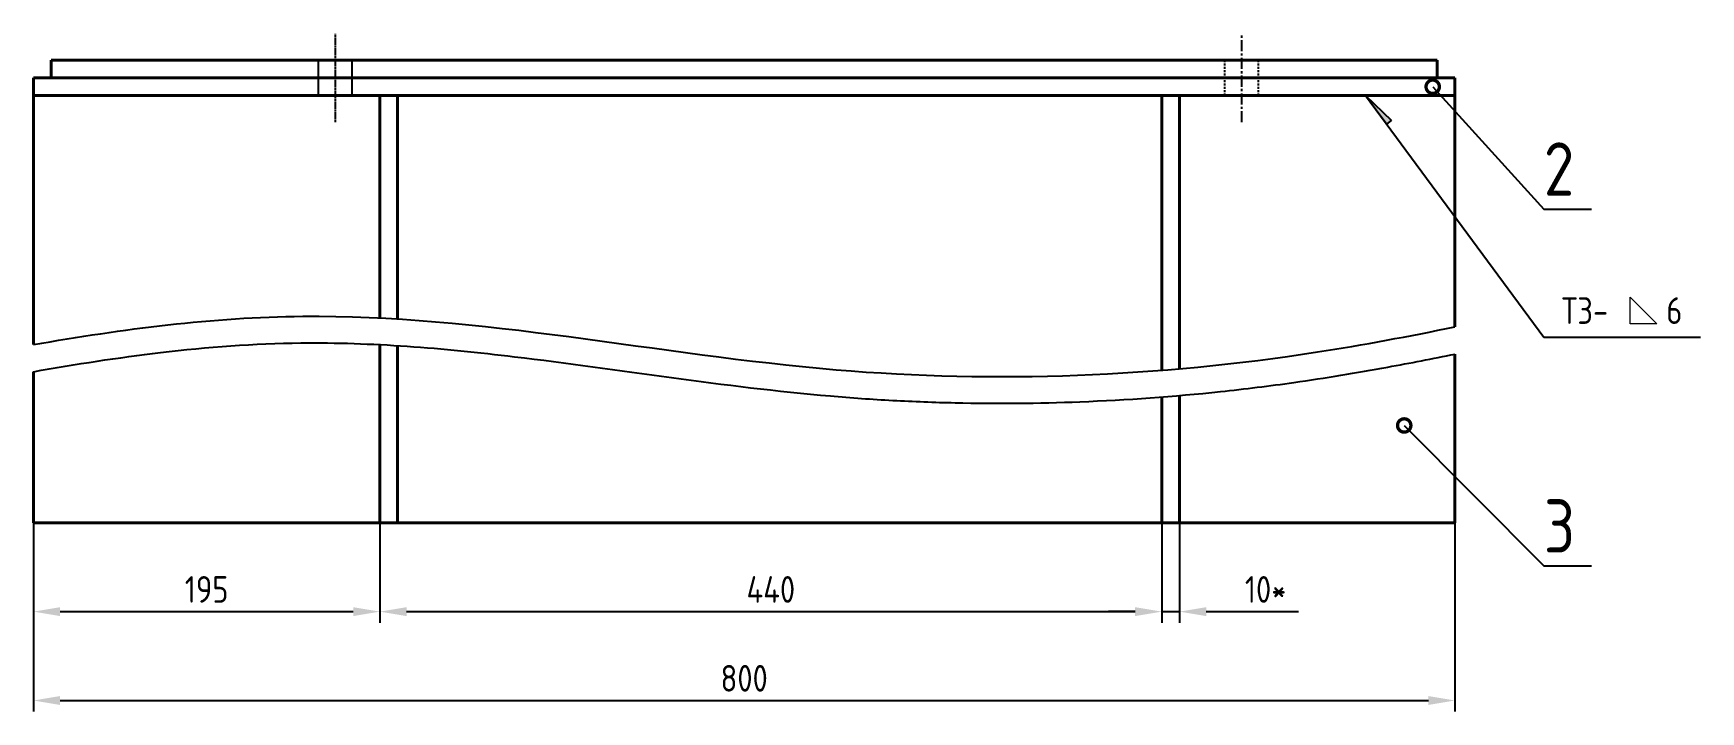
# Paper-space layout 'Лист1' of a CAD drawing. Header units: millimetres. Extents: x -10 to 2572, y -13 to 1384.
# Drawn here: x 1633 to 2572, y 1002 to 1384 of the extents above.
import ezdxf

# ---------------------------------------------------------------- set-up
doc = ezdxf.new("R2010")
doc.units = ezdxf.units.MM
doc.header["$LTSCALE"] = 5
doc.linetypes.add('CENTER', pattern=[2, 1.25, -0.25, 0.25, -0.25])
doc.linetypes.add('HIDDEN', pattern=[0.375, 0.25, -0.125])
for name, color, linetype in [('Bord', 1, 'Continuous'), ('Cen', 5, 'CENTER'), ('Dim', 7, 'Continuous'), ('Hide', 2, 'HIDDEN')]:
    doc.layers.add(name, color=color, linetype=linetype)
for name, color, linetype, lineweight in [('Con', 6, 'Continuous', 40), ('Cont', 6, 'Continuous', 40), ('Text', 3, 'Continuous', 18)]:
    doc.layers.add(name, color=color, linetype=linetype, lineweight=lineweight)
doc.styles.get("Standard").update_dxf_attribs({"font": 'GOST Common.ttf'})
doc.styles.add('Style1', font='romans.shx', dxfattribs={"width": 0.8})
doc.dimstyles.new('Dia_5', dxfattribs={"dimscale": 5, "dimtxt": 3, "dimasz": 3, "dimexe": 1.25, "dimexo": 0, "dimgap": 1, "dimtad": 1, "dimtoh": 1, "dimdec": 3, "dimtxsty": 'Style1', "dimcen": 2.5, "dimclrt": 3, "dimadec": 0, "dimazin": 0, "dimtfac": 1, "dimtdec": 3, "dimtmove": 0, "dimatfit": 2, "dimfxl": 1, "dimarcsym": 0})
doc.dimstyles.new('Poz_5', dxfattribs={"dimscale": 5, "dimtxt": 6, "dimasz": 3, "dimexe": 1.25, "dimexo": 0, "dimgap": 1.5, "dimtad": 2, "dimtoh": 1, "dimtxsty": 'Style1', "dimblk": 'DOTSMALL', "dimcen": 2.5, "dimclrt": 6, "dimadec": 0, "dimazin": 0, "dimtfac": 1, "dimtmove": 0, "dimatfit": 3, "dimldrblk": 'DOTSMALL', "dimfxl": 1, "dimarcsym": 0})
doc.dimstyles.new('Svarka5', dxfattribs={"dimscale": 5, "dimtxt": 3, "dimasz": 4, "dimexe": 1.25, "dimexo": 0, "dimgap": 1.5, "dimtad": 1, "dimtoh": 1, "dimtxsty": 'STANDARD', "dimblk": 'Arrow', "dimcen": 2.5, "dimclrt": 3, "dimadec": 0, "dimazin": 0, "dimtfac": 1, "dimtmove": 0, "dimatfit": 3, "dimldrblk": 'Arrow', "dimfxl": 1, "dimarcsym": 0})

# ---------------------------------------------------------------- blocks, each defined once
blk = doc.blocks.new('*D27')
at = {"layer": 'Defpoints', "color": 0, "transparency": 16777216}
for p in [(1633.5, 1108.75), (1828.5, 1108.75), (1828.5, 1058.75)]:
    blk.add_point(p, dxfattribs=at)
at = {"layer": 'Dim', "color": 0, "linetype": 'ByBlock', "lineweight": -2, "transparency": 16777216}
for p, q in [((1633.5, 1108.75), (1633.5, 1052.5)), ((1828.5, 1108.75), (1828.5, 1052.5)), ((1648.5, 1058.75), (1813.5, 1058.75))]:
    blk.add_line(p, q, dxfattribs=at)
at = {"layer": 'Dim', "color": 0, "transparency": 16777216}
for points in [[(1648.5, 1061.25), (1648.5, 1056.25), (1633.5, 1058.75)], [(1813.5, 1061.25), (1813.5, 1056.25), (1828.5, 1058.75)]]:
    blk.add_solid(points, dxfattribs=at)
at = {"layer": 'Dim', "color": 3, "transparency": 16777216, "insert": (1731, 1071.25), "char_height": 15, "attachment_point": 5, "style": 'Style1'}
blk.add_mtext('195', dxfattribs=at)
blk = doc.blocks.new('*D28')
at = {"layer": 'Defpoints', "color": 0, "transparency": 16777216}
for p in [(1828.5, 1108.75), (2268.5, 1108.75), (2268.5, 1058.75)]:
    blk.add_point(p, dxfattribs=at)
at = {"layer": 'Dim', "color": 0, "linetype": 'ByBlock', "lineweight": -2, "transparency": 16777216}
for p, q in [((1828.5, 1108.75), (1828.5, 1052.5)), ((2268.5, 1108.75), (2268.5, 1052.5)), ((1843.5, 1058.75), (2253.5, 1058.75))]:
    blk.add_line(p, q, dxfattribs=at)
at = {"layer": 'Dim', "color": 0, "transparency": 16777216}
for points in [[(1843.5, 1061.25), (1843.5, 1056.25), (1828.5, 1058.75)], [(2253.5, 1061.25), (2253.5, 1056.25), (2268.5, 1058.75)]]:
    blk.add_solid(points, dxfattribs=at)
at = {"layer": 'Dim', "color": 3, "transparency": 16777216, "insert": (2048.5, 1071.25), "char_height": 15, "attachment_point": 5, "style": 'Style1'}
blk.add_mtext('440', dxfattribs=at)
blk = doc.blocks.new('*D29')
at = {"layer": 'Defpoints', "color": 0, "transparency": 16777216}
for p in [(2268.5, 1108.75), (2278.5, 1108.75), (2278.5, 1058.75)]:
    blk.add_point(p, dxfattribs=at)
at = {"layer": 'Dim', "color": 0, "linetype": 'ByBlock', "lineweight": -2, "transparency": 16777216}
for p, q in [((2268.5, 1108.75), (2268.5, 1052.5)), ((2278.5, 1108.75), (2278.5, 1052.5)), ((2253.5, 1058.75), (2238.5, 1058.75)), ((2268.5, 1058.75), (2278.5, 1058.75)), ((2293.5, 1058.75), (2345.35, 1058.75))]:
    blk.add_line(p, q, dxfattribs=at)
at = {"layer": 'Dim', "color": 0, "transparency": 16777216}
for points in [[(2253.5, 1061.25), (2253.5, 1056.25), (2268.5, 1058.75)], [(2293.5, 1061.25), (2293.5, 1056.25), (2278.5, 1058.75)]]:
    blk.add_solid(points, dxfattribs=at)
at = {"layer": 'Dim', "color": 3, "transparency": 16777216, "insert": (2326.92, 1071.25), "char_height": 15, "attachment_point": 5, "style": 'Style1'}
blk.add_mtext('10*', dxfattribs=at)
blk = doc.blocks.new('*D30')
at = {"layer": 'Defpoints', "color": 0, "transparency": 16777216}
for p in [(1633.5, 1108.75), (2433.5, 1108.75), (2433.5, 1008.75)]:
    blk.add_point(p, dxfattribs=at)
at = {"layer": 'Dim', "color": 0, "linetype": 'ByBlock', "lineweight": -2, "transparency": 16777216}
for p, q in [((1633.5, 1108.75), (1633.5, 1002.5)), ((2433.5, 1108.75), (2433.5, 1002.5)), ((1648.5, 1008.75), (2418.5, 1008.75))]:
    blk.add_line(p, q, dxfattribs=at)
at = {"layer": 'Dim', "color": 0, "transparency": 16777216}
for points in [[(1648.5, 1011.25), (1648.5, 1006.25), (1633.5, 1008.75)], [(2418.5, 1011.25), (2418.5, 1006.25), (2433.5, 1008.75)]]:
    blk.add_solid(points, dxfattribs=at)
at = {"layer": 'Dim', "color": 3, "transparency": 16777216, "insert": (2033.5, 1021.25), "char_height": 15, "attachment_point": 5, "style": 'Style1'}
blk.add_mtext('800', dxfattribs=at)
blk = doc.blocks.new('_DotSmall')
at = {"color": 0, "linetype": 'ByBlock', "const_width": 0.5}
blk.add_lwpolyline([(-0.0625, 0, 1), (0.0625, 0, 1)], format="xyb", close=True, dxfattribs=at)
blk = doc.blocks.new('Arrow')
blk.add_hatch(color=256).paths.add_polyline_path([(0, 0), (-1, 0), (-1, -0.167)])
blk.add_line((-1, 0), (-1, -0.167))
at = {"color": 0, "linetype": 'ByBlock', "lineweight": -2}
for q in [(-1, 0), (-1, -0.167)]:
    blk.add_line((0, 0), q, dxfattribs=at)
blk = doc.blocks.new('svarka02')
at = {"layer": 'Text'}
for p, q in [((9.73, 1.5), (9.73, 4.5)), ((9.73, 4.5), (12.73, 1.5)), ((12.73, 1.5), (9.73, 1.5))]:
    blk.add_line(p, q, dxfattribs=at)
at = {"layer": 'Text', "style": 'Style1', "width": 0.8}
for tag, p in [('Т1-', (2, 1.5)), ('6', (13.78, 1.5))]:
    blk.add_attdef(tag, p, '', height=3, dxfattribs=at)

psp = doc.layouts.new('Лист1')

# ---------------------------------------------------------------- linework, layer by layer
at = {"layer": 'Bord'}
for points, knots in [([(1633.4961, 1208.9479), (1684.0009, 1217.8218), (1834.1236, 1237.4009), (2074.26, 1183.0364), (2293.2434, 1192.062), (2407.7872, 1213.7115), (2433.4961, 1218.9452)], [92.27968839, 92.27968839, 92.27968839, 92.27968839, 245.27876153, 546.93603439, 817.97605069, 896.67203887, 896.67203887, 896.67203887, 896.67203887]), ([(1633.4961, 1193.7161), (1657.4234, 1197.957), (1681.2698, 1201.6801), (1731.4851, 1207.6098), (1757.8328, 1209.5972), (1794.0159, 1210.0325), (1803.9655, 1209.9107), (1823.9146, 1209.2589), (1833.9115, 1208.7291), (1863.972, 1206.6411), (1884.1052, 1204.5842), (1933.5319, 1198.6896), (1962.9286, 1194.4654), (2022.1482, 1186.4484), (2051.9716, 1182.6553), (2093.7159, 1179.0591), (2105.4169, 1178.2395), (2128.8239, 1176.9712), (2140.5325, 1176.5222), (2175.6577, 1175.7218), (2199.074, 1175.9174), (2248.8764, 1177.8403), (2275.2508, 1179.7643), (2315.3112, 1184.0292), (2329.0793, 1185.739), (2351.6594, 1188.9395), (2360.4973, 1190.2947), (2378.1154, 1193.1855), (2386.8978, 1194.7188), (2408.3151, 1198.636), (2420.9247, 1201.0945), (2433.4961, 1203.6393)], [89.6361152, 89.6361152, 89.6361152, 89.6361152, 162.73010686, 162.73010686, 244.09516029, 244.09516029, 274.88659994, 274.88659994, 305.6780396, 305.6780396, 367.26091891, 367.26091891, 456.14390531, 456.14390531, 545.02689171, 545.02689171, 579.57973028, 579.57973028, 614.13256885, 614.13256885, 683.238246, 683.238246, 761.37269418, 761.37269418, 802.42978086, 802.42978086, 828.90352353, 828.90352353, 855.37726621, 855.37726621, 893.63581437, 893.63581437, 893.63581437, 893.63581437])]:
    psp.add_open_spline(points, degree=3, knots=knots, dxfattribs=at)
at = {"layer": 'Cen', "lineweight": -3, "ltscale": 0.2}
for p, q in [((1803.4961, 1334.0515), (1803.4961, 1384.0515)), ((1793.9961, 1349.0515), (1793.9961, 1369.0515))]:
    psp.add_line(p, q, dxfattribs=at)
at = {"layer": 'Cen'}
psp.add_line((2313.4961, 1334.0515), (2313.4961, 1384.0515), dxfattribs=at)
at = {"layer": 'Cont'}
for p, q in [((2423.4961, 1369.0515), (1643.4961, 1369.0515)), ((1643.4961, 1359.0515), (1643.4961, 1369.0515)), ((2423.4961, 1359.0515), (2423.4961, 1369.0515)), ((2433.4961, 1359.0515), (1633.4961, 1359.0515)), ((1633.4961, 1208.9479), (1633.4961, 1359.0515)), ((2433.4961, 1218.9452), (2433.4961, 1359.0515)), ((2433.4961, 1349.0515), (1633.4961, 1349.0515)), ((1828.4961, 1223.9892), (1828.4961, 1349.0515)), ((1838.4961, 1223.4239), (1838.4961, 1349.0515)), ((2268.4961, 1194.5576), (2268.4961, 1349.0515)), ((2278.4961, 1195.3933), (2278.4961, 1349.0515)), ((1828.4961, 1108.7462), (1828.4961, 1208.9696)), ((1838.4961, 1108.7462), (1838.4961, 1208.3943)), ((2433.4961, 1108.7462), (2433.4961, 1203.6393)), ((1633.4961, 1108.7462), (1633.4961, 1193.7161)), ((2268.4961, 1108.7462), (2268.4961, 1179.5112)), ((2278.4961, 1108.7462), (2278.4961, 1180.3362)), ((1633.4961, 1108.7462), (2433.4961, 1108.7462)), ((1658.4961, 1108.7462), (2408.4961, 1108.7462))]:
    psp.add_line(p, q, dxfattribs=at)
at = {"layer": 'Hide', "lineweight": -3, "ltscale": 0.2}
for p, q in [((1793.9961, 1349.0515), (1793.9961, 1369.0515)), ((1812.9961, 1349.0515), (1812.9961, 1369.0515))]:
    psp.add_line(p, q, dxfattribs=at)
at = {"layer": 'Hide'}
for p, q in [((2303.9961, 1349.0515), (2303.9961, 1369.0515)), ((2322.9961, 1349.0515), (2322.9961, 1369.0515))]:
    psp.add_line(p, q, dxfattribs=at)

# ---------------------------------------------------------------- block references
at = {"layer": 'Dim', "xscale": 5, "yscale": 5, "zscale": 5}
psp.add_blockref('svarka02', (2483.4961, 1213.0843), dxfattribs=at).add_auto_attribs({'6': '6', 'Т1-': 'Т3-'})

# ---------------------------------------------------------------- texts
at = {"layer": 'Con', "style": 'Style1', "width": 0.8}
for s, p in [('2', (2483.4961, 1292.7135)), ('3', (2483.4961, 1091.9393))]:
    psp.add_text(s, height=30, dxfattribs=at).set_placement(p)

# ---------------------------------------------------------------- dimensions: what is measured, and where the dimension line sits
at = {"layer": 'Dim'}
for base, p1, p2, picture, middle in [((1828.4961, 1058.7462), (1633.4961, 1108.7462), (1828.4961, 1108.7462), '*D27', (1730.9961, 1071.2462)), ((2433.4961, 1008.7462), (1633.4961, 1108.7462), (2433.4961, 1108.7462), '*D30', (2033.4961, 1021.2462)), ((2268.4961, 1058.7462), (1828.4961, 1108.7462), (2268.4961, 1108.7462), '*D28', (2048.4961, 1071.2462))]:
    dim = psp.add_linear_dim(base=base, p1=p1, p2=p2, dimstyle='Dia_5', override={"dimarcsym": 1}, dxfattribs=at)
    dim.commit()
    dim.dimension.update_dxf_attribs({"geometry": picture, "text_midpoint": middle})
dim = psp.add_linear_dim(base=(2278.4961, 1058.7462), p1=(2268.4961, 1108.7462), p2=(2278.4961, 1108.7462), text='<>*', dimstyle='Dia_5', override={"dimarcsym": 1}, dxfattribs=at)
dim.commit()
dim.dimension.update_dxf_attribs({"geometry": '*D29', "text_midpoint": (2326.9246, 1071.2462)})

# ---------------------------------------------------------------- leaders
at = {"layer": 'Bord'}
for points in [[(2420.9543, 1354.0165), (2483.4961, 1285.2135), (2510.3517, 1285.2135)], [(2404.922, 1163.4738), (2483.4961, 1084.4393), (2510.3517, 1084.4393)]]:
    psp.add_leader(points, dimstyle='Poz_5', dxfattribs=at)
at = {"layer": 'Dim'}
psp.add_leader([(2383.2047, 1349.0515), (2483.4961, 1213.0843), (2571.7372, 1213.0843)], dimstyle='Svarka5', dxfattribs=at)

doc.saveas('drawing.dxf')
